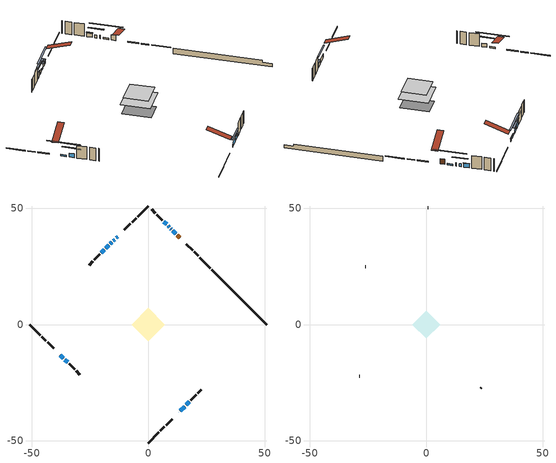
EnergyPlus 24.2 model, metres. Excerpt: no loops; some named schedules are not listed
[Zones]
conditioned space
 floor adiabatic (AdiabaticFloorConstruction): -7.09,0 0,7.09 7.09,0 0,-7.09 z3.23
 floor foundation (Slab1 construction): -5.89,1.21 -1.21,5.89 5.89,-1.21 1.21,-5.89 z-1.22
 wall outside (RimJoist1 construction): 0,-50.9 4.55,-46.34 / -50.9,0 -46.34,-4.55 / 0,50.9 -4.55,46.34 / 26.67,24.22 22.12,28.77 z0.79:1.09
 wall outside (RimJoist2 construction): 5.21,-45.69 6.98,-43.92 / -45.69,-5.21 -43.92,-6.98 / -5.21,45.69 -6.98,43.92 / 21.46,29.43 19.7,31.2 z0.79:1.09
 wall outside (RimJoist3 construction): 7.63,-43.26 10.28,-40.61 / -43.26,-7.63 -40.61,-10.28 / -7.63,43.26 -10.28,40.61 / 19.04,31.86 16.39,34.51 z0.79:1.09
 wall outside (AdiabaticWallConstruction 1): 13.55,37.35 12.5,38.4 z0.79:2.82
 wall outside (AdiabaticWallConstruction): 13.12,-37.77 13.18,-37.72 / 9.9,41 9.71,41.18 z0.79:2.01; -13.12,37.77 -13.74,37.16 / -14.39,36.5 -15,35.89 / 9.06,41.84 8.55,42.34 / -16.96,33.93 -18.19,32.71 z0.79:1.91; 11.85,39.05 10.55,40.35 / -15.66,35.24 -16.31,34.59 / -37.77,-13.12 -36.48,-14.42 z0.79:1.35; -18.84,32.05 -20.17,30.72 z0.79:2.82; 13.84,-37.06 15.67,-35.23 / 16.32,-34.57 17.66,-33.24 / -35.82,-15.08 -34.6,-16.3 / 7.9,43 6.68,44.22 z0.79:2.26
 wall outside (Wall1 construction): 18.31,-32.58 20.66,-30.24 / -33.94,-16.95 -31.59,-19.3 / -20.83,30.07 -23.18,27.72 / 6.02,44.88 3.67,47.22 z0.79:5.67
 wall outside (Wall2 construction): 21.32,-29.58 22.85,-28.05 / -30.94,-19.96 -29.4,-21.49 / -23.83,27.06 -25.37,25.53 / 3.02,47.88 1.48,49.41 z0.79:5.67
 wall foundation (FoundationWall1 construction): 27.33,23.57,-1.22 27.33,23.57,0.79 48.54,2.36,0.79 48.54,2.36,0.02 50.9,0,0.02 50.9,0,-1.22
 window (WindowConstruction 9): 13.13,-37.77 13.18,-37.72 z0.79:2.01
 window (WindowConstruction 7): -13.13,37.77 -13.74,37.16 z0.79:1.91
 window (WindowConstruction 8): -14.39,36.5 -15,35.89 z0.79:1.91
 window (WindowConstruction 11): 11.84,39.05 10.55,40.34 z0.79:1.35
 window (WindowConstruction 12): -15.66,35.24 -16.31,34.59 z0.79:1.35
 window (WindowConstruction 13): -37.77,-13.13 -36.48,-14.42 z0.79:1.35
 window (WindowConstruction 10): 9.89,41 9.71,41.18 z0.79:2.01
 window (WindowConstruction): 9.06,41.84 8.55,42.34 z0.79:1.91
 window (WindowConstruction 1): -16.96,33.93 -18.19,32.71 z0.79:1.91
 window (WindowConstruction 2): -18.84,32.05 -20.17,30.72 z0.79:2.82
 window (WindowConstruction 3): 13.84,-37.06 15.67,-35.23 z0.79:2.26
 window (WindowConstruction 4): 16.32,-34.57 17.65,-33.24 z0.79:2.26
 window (WindowConstruction 5): -35.82,-15.08 -34.6,-16.3 z0.79:2.26
 window (WindowConstruction 6): 7.9,43 6.68,44.22 z0.79:2.26
 door (Door): 13.55,37.35 12.5,38.39 z0.79:2.82
 ceiling adiabatic (AdiabaticFloorConstruction): 0,-7.09 7.09,0 0,7.09 -7.09,0 z3.23
attic - vented
 floor to conditioned space (Floor1 construction Reversed): -5.95,0 0,5.95 5.95,0 0,-5.95 z5.67
 wall outside (Wall3 construction): 23.51,-27.39 23.67,-27.22 / -28.75,-22.15 -28.58,-22.32 / -26.02,24.87 -26.19,24.71 / 0.83,50.07 0.66,50.24 z0.79:5.67
 roof outside (Roof1 construction): 12.47,-38.43,5.67 6.67,-32.63,8.4 5.15,-34.16,8.4 10.94,-39.95,5.67; -38.43,-12.47,5.67 -32.63,-6.67,8.4 -34.16,-5.15,8.4 -39.95,-10.94,5.67; -12.47,38.43,5.67 -6.67,32.63,8.4 -5.15,34.16,8.4 -10.94,39.95,5.67; 14.21,36.69,5.67 8.41,30.9,8.4 9.94,29.37,8.4 15.73,35.16,5.67
shading: -13.88,37.02 -12.98,37.91 -13.27,38.2 -14.17,37.31 z2.11; -15.14,35.75 -14.25,36.65 -14.54,36.94 -15.44,36.04 z2.11; 7.18,43.72 15.22,35.68 15.51,35.97 7.47,44.01 z6.12; -19.68,31.22 -12.29,38.61 -12.58,38.9 -19.97,31.51 z6.12; -33.1,-17.79 -41.14,-9.75 -41.43,-10.04 -33.4,-18.08 z6.12; 6.91,43.99 10.7,40.19 10.99,40.48 7.2,44.28 z4.24; -19.83,31.06 -15.32,35.58 -15.61,35.87 -20.12,31.36 z4.24; -21.82,29.08 -17.2,33.7 -17.49,33.99 -22.11,29.37 z5.15; 17.31,-33.58 12.19,-38.71 12.48,-39 17.61,-33.87 z4.59; 17.8,-33.1 16.18,-34.71 16.47,-35 18.09,-33.39 z2.46; -32.95,-17.94 -37.47,-13.43 -37.76,-13.72 -33.24,-18.24 z4.59; 6.53,44.36 8.04,42.86 8.33,43.15 6.82,44.65 z2.46
[Building]
Building 1: Terrain=Suburbs
[Site:Location]
Toronto City Centre_ON: Latitude {deg}=43.63; Longitude {deg}=-79.39; Time Zone {hr}=-5; Elevation {m}=77; Keep Site Location Information=Yes
[Site:GroundTemperature:Shallow]
5.01852, 3.26908, 3.12898, 3.95918, 7.29196, 10.6092, 13.4851, 15.3069, 15.4617, 13.9799, 11.1774, 7.9619
[Site:WaterMainsTemperature]
Calculation Method=Schedule; Temperature Schedule=mains temperature schedule
[Material] Roughness=Rough; Thermal Absorptance=0.9
Name | Thickness {m} | Conductivity {W/m-K} | Density {kg/m3} | Specific Heat {J/kg-K} | Solar Absorptance | Visible Absorptance
asphalt or fiberglass shingles | 0.00635 | 0.162714 | 1121.4 | 1465.45 | 0.4 | 0.4
ceiling stud and cavity | 0.1397 | 0.0764328 | 65.682 | 1177.47 | 0.7 | 0.7
concrete 4.0 in. | 0.1016 | 1.803125 | 2242.8 | 837.4 | 0.7 | 0.7
concrete 8.0 in. | 0.2032 | 1.803125 | 2242.8 | 837.4 | 0.7 | 0.7
door material | 0.04445 | 0.188738 | 512.64 | 1214.23 | 0.7 | 0.7
exterior vertical ins | 0.00885424 | 0.029427 | 32.04 | 1214.23 | 0.7 | 0.7
floor covering | 0.0127 | 0.0433444 | 54.468 | 1339.84 | 0.6 | 0.6
floor rigid ins; wall rigid ins | 0.512978 | 0.029427 | 32.04 | 1214.23 | 0.7 | 0.7
floor stud and cavity | 0.1397 | 1.75129 | 37.0049 | 1207.88 | 0.7 | 0.7
furniture material conditioned space 1 | 0.1524 | 0.115458 | 640.8 | 1214.23 | 0.6 | 0.6
gypsum board | 0.0127 | 0.160291 | 801 | 837.4 | 0.6 | 0.6
gypsum board 1 | 0.0127 | 0.160291 | 801 | 837.4 | 0.7 | 0.7
osb sheathing 0.5 in. | 0.0127 | 0.115458 | 512.64 | 1214.23 | 0.7 | 0.7
osb sheathing 0.75 in. | 0.01905 | 0.115458 | 512.64 | 1214.23 | 0.7 | 0.7
osb sheathing 2.0 in. | 0.0508 | 0.115458 | 512.64 | 1214.23 | 0.7 | 0.7
rim joist stud and cavity | 0.0508 | 0.0461911 | 125.044 | 1163.47 | 0.6 | 0.6
rim joist stud and cavity 1 | 0.0508 | 0.14913 | 50.32683 | 1063.81 | 0.6 | 0.6
rim joist stud and cavity 2 | 0.0508 | 0.0297245 | 125.044 | 1163.47 | 0.6 | 0.6
wall stud and cavity | 0.1397 | 0.103037 | 139.0536 | 1170.24 | 0.7 | 0.7
wall stud and cavity 1 | 0.1397 | 0.110963 | 139.0536 | 1170.24 | 0.7 | 0.7
wall stud and cavity 2 | 0.0889 | 6.9971 | 50.32683 | 1063.81 | 0.6 | 0.6
wall stud and cavity 3 | 0.0889 | 0.380278 | 52.3479 | 1209.89 | 0.7 | 0.7
wall stud and cavity 4 | 0.0889 | 0.391764 | 83.0341 | 1211.67 | 0.7 | 0.7
wood siding | 0.0254 | 0.102417 | 544.68 | 1172.36 | 0.4 | 0.4
wood siding 1 | 0.00254 | 0.102417 | 544.68 | 1172.36 | 0.4 | 0.4
wood siding 2; wood siding 3; wood siding 4 | 0.0254 | 0.102417 | 544.68 | 1172.36 | 0.7 | 0.7
[WindowMaterial:SimpleGlazingSystem]
Name | U-Factor {W/m2-K} | Solar Heat Gain Coefficient
WindowMaterial | 4.90409 | 0.57
WindowMaterial 1 | 5.37309 | 0.67
WindowMaterial 10 | 4.8615 | 0.56
WindowMaterial 2 | 4.20286 | 0.68
WindowMaterial 3 | 3.28813 | 0.64
WindowMaterial 4 | 3.28927 | 0.62
WindowMaterial 5 | 5.47927 | 0.69
WindowMaterial 6 | 5.60191 | 0.73
WindowMaterial 7 | 5.0097 | 0.59
WindowMaterial 8 | 4.34026 | 0.48
WindowMaterial 9 | 5.1119 | 0.64
[Construction]
AdiabaticFloorConstruction: floor stud and cavity, floor rigid ins, osb sheathing 0.75 in., floor covering
AdiabaticWallConstruction: wood siding 3, wall rigid ins, wall stud and cavity 3, gypsum board
AdiabaticWallConstruction 1: wood siding 4, wall rigid ins, wall stud and cavity 3, gypsum board
Door: door material
Floor1 construction Reversed: gypsum board, ceiling stud and cavity
FoundationWall1 construction: concrete 8.0 in., gypsum board 1
furniture construction conditioned space 1: furniture material conditioned space 1
PartitionWallConstruction: gypsum board, wall stud and cavity 4, gypsum board
RimJoist1 construction: wood siding 2, osb sheathing 2.0 in., rim joist stud and cavity
RimJoist2 construction: wood siding 2, rim joist stud and cavity 1
RimJoist3 construction: wood siding 2, osb sheathing 2.0 in., rim joist stud and cavity 2
Roof1 construction: asphalt or fiberglass shingles
Slab1 construction: concrete 4.0 in.
Wall1 construction: wood siding, osb sheathing 0.5 in., wall stud and cavity, gypsum board
Wall2 construction: wood siding, osb sheathing 0.5 in., wall stud and cavity 1, gypsum board
Wall3 construction: wood siding 1, wall stud and cavity 2
WindowConstruction: WindowMaterial
WindowConstruction 1: WindowMaterial 1
WindowConstruction 10: WindowMaterial 9
WindowConstruction 11; WindowConstruction 12; WindowConstruction 13: WindowMaterial 10
WindowConstruction 2: WindowMaterial 2
WindowConstruction 3: WindowMaterial 3
WindowConstruction 4: WindowMaterial 4
WindowConstruction 5; WindowConstruction 6: WindowMaterial 5
WindowConstruction 7: WindowMaterial 6
WindowConstruction 8: WindowMaterial 7
WindowConstruction 9: WindowMaterial 8
[Zone] Multiplier=1; Part of Total Floor Area=Yes
Name | Volume {m3}
attic - vented | 31.3911
conditioned space | 401.4
[Space]
Name | Zone | Volume {m3}
attic - vented 1 | attic - vented | 31.3911
conditioned space 1 | conditioned space | 401.4
[ZoneInfiltration:EffectiveLeakageArea]
infil attic - vented 1: Zone or Space=attic - vented 1; Schedule=Always On Discrete; Effective Air Leakage Area {cm2}=2980.63; Stack Coefficient=0.000529078; Wind Coefficient=1.5541e-05
[ZoneMixing]
whole house fan mix: Zone or Space=attic - vented; Schedule=Always On Continuous; Design Flow Rate Calculation Method=Flow/Zone; Design Flow Rate {m3/s}=0; Source Zone or Space=conditioned space
[SurfaceProperty:ExposedFoundationPerimeter]
Slab1: Exposed Perimeter Calculation Method=TotalExposedPerimeter; Total Exposed Perimeter {m}=33.326
[InternalMass] Zone or ZoneList=conditioned space; Space or SpaceList=conditioned space 1
Name | Construction | Surface Area {m2}
furniture mass conditioned space 1 | furniture construction conditioned space 1 | 66.7999
partition wall mass | PartitionWallConstruction | 167
[Lights]
interior lighting: Zone or ZoneList or Space or SpaceList=conditioned space 1; Schedule=interior lighting schedule; Design Level Calculation Method=LightingLevel; Lighting Level {W}=343.2; Return Air Fraction=0; Fraction Radiant=0.6; Fraction Visible=0.2; Fraction Replaceable=1
[People]
occupants: Zone or ZoneList or Space or SpaceList=conditioned space 1; Number of People Schedule=occupants schedule; Number of People Calculation Method=People; Number of People=3; Fraction Radiant=0.314171; Sensible Heat Fraction=0.56303; Activity Level Schedule=occupants activity schedule; Carbon Dioxide Generation Rate {m3/s-W}=0; Enable ASHRAE 55 Comfort Warnings=No; Mean Radiant Temperature Calculation Type=EnclosureAveraged
[ElectricEquipment] Zone or ZoneList or Space or SpaceList=conditioned space 1; Design Level Calculation Method=EquipmentLevel
Name | Schedule | Design Level {W} | Fraction Latent | Fraction Radiant | Fraction Lost
clothes dryer | clothes dryer schedule | 140.772 | 0.015 | 0.081 | 0.85
clothes washer | clothes washer schedule | 32.1985 | 0.03 | 0.162 | 0.7
cooking range | cooking range schedule | 215.147 | 0.08 | 0.432 | 0.2
dishwasher | dishwasher schedule | 66.8632 | 0.3 | 0.18 | 0.4
fridge | fridge schedule | 72.9452 | 0 | 0.6 | 0
mech vent house fan | mech vent house fan schedule | 0 | 0 | 0 | 1
mech vent house fan cfis | mech vent house fan cfis schedule | 0 | 0 | 0 | 0
misc plug loads | misc plug loads schedule | 494.7 | 0.045 | 0.513 | 0.1
whole house fan | Always On Discrete | 0 | 0 | 0 | 1
[OtherEquipment] Zone or ZoneList or Space or SpaceList=conditioned space 1; Design Level Calculation Method=EquipmentLevel
Name | Fuel Type | Schedule | Design Level {W} | Fraction Latent | Fraction Radiant | Fraction Lost
clothes dryer 1 | Electricity | clothes dryer schedule | 0 | 0.015 | 0.081 | 0.85
cooking range 1 | Electricity | cooking range schedule | 0 | 0.08 | 0.432 | 0.2
general water use latent | None | general water use schedule | 62.594 | 1 | 0 | 0
general water use sensible | None | general water use schedule | -61.6891 | 0 | 0.6 | 0
mech vent house fan latent load | None | Always On Discrete | 0 | 1 | 0 | 0
mech vent house fan sensible load | None | Always On Discrete | 0 | 0 | 0 | 0
water heater energy adjustment1 | NaturalGas | Always On Discrete | 0.01 | 0 | 0 | 1
[ZoneInfiltration:DesignFlowRate] Zone or ZoneList or Space or SpaceList=conditioned space 1; Schedule=Always On Discrete; Design Flow Rate Calculation Method=Flow/Zone; Design Flow Rate {m3/s}=0
infil flow; natural vent flow; whole house fan flow
[Foundation:Kiva]
Foundation Kiva 1: Initial Indoor Air Temperature {C}=18; Wall Height Above Grade {m}=0.790011; Wall Depth Below Slab {m}=0.2032; Custom Block Material Name 1=exterior vertical ins; Custom Block Depth 1 {m}=2.01; Custom Block X Position 1 {m}=0.2159; Custom Block Z Position 1 {m}=0
[Foundation:Kiva:Settings]
Soil Conductivity {W/m-K}=0.849921; Soil Density {kg/m3}=1842.3; Soil Specific Heat {J/kg-K}=418.7; Ground Solar Absorptivity=0.9; Ground Thermal Absorptivity=0.9; Ground Surface Roughness {m}=0.03; Far-Field Width {m}=40; Deep-Ground Boundary Condition=ZeroFlux; Deep-Ground Depth {m}=40; Minimum Cell Dimension {m}=0.2; Maximum Cell Growth Coefficient=3; Simulation Timestep=Timestep
[Exterior:Lights]
exterior lighting: Schedule=exterior lighting schedule; Design Level {W}=75.6
[Schedule:Constant]
Name | Hourly Value
Always On Continuous; mech vent house fan schedule; mech vent house fan cfis schedule; Always On Discrete | 1
occupants activity schedule | 117.228
fridge schedule | 0
[Schedule:Week:Daily]
interior lighting schedule Week Rule - Jan1-Jan27: interior lighting schedule day, interior lighting schedule day, interior lighting schedule day, interior lighting schedule day, interior lighting schedule day, interior lighting schedule day, interior lighting schedule day, interior lighting schedule default day, interior lighting schedule default day, interior lighting schedule default day, interior lighting schedule default day, interior lighting schedule default day
interior lighting schedule Week Rule - Jan28-Feb3: interior lighting schedule day, interior lighting schedule day, interior lighting schedule day, interior lighting schedule day, interior lighting schedule day 1, interior lighting schedule day 1, interior lighting schedule day 1, interior lighting schedule default day, interior lighting schedule default day, interior lighting schedule default day, interior lighting schedule default day, interior lighting schedule default day
interior lighting schedule Week Rule - Feb4-Feb24: interior lighting schedule day 1, interior lighting schedule day 1, interior lighting schedule day 1, interior lighting schedule day 1, interior lighting schedule day 1, interior lighting schedule day 1, interior lighting schedule day 1, interior lighting schedule default day, interior lighting schedule default day, interior lighting schedule default day, interior lighting schedule default day, interior lighting schedule default day
interior lighting schedule Week Rule - Feb25-Mar3: interior lighting schedule day 1, interior lighting schedule day 1, interior lighting schedule day 1, interior lighting schedule day 1, interior lighting schedule day 2, interior lighting schedule day 2, interior lighting schedule day 2, interior lighting schedule default day, interior lighting schedule default day, interior lighting schedule default day, interior lighting schedule default day, interior lighting schedule default day
interior lighting schedule Week Rule - Mar4-Mar31: interior lighting schedule day 2, interior lighting schedule day 2, interior lighting schedule day 2, interior lighting schedule day 2, interior lighting schedule day 2, interior lighting schedule day 2, interior lighting schedule day 2, interior lighting schedule default day, interior lighting schedule default day, interior lighting schedule default day, interior lighting schedule default day, interior lighting schedule default day
interior lighting schedule Week Rule - Apr1-Apr28: interior lighting schedule day 3, interior lighting schedule day 3, interior lighting schedule day 3, interior lighting schedule day 3, interior lighting schedule day 3, interior lighting schedule day 3, interior lighting schedule day 3, interior lighting schedule default day, interior lighting schedule default day, interior lighting schedule default day, interior lighting schedule default day, interior lighting schedule default day
interior lighting schedule Week Rule - Apr29-May5: interior lighting schedule day 3, interior lighting schedule day 3, interior lighting schedule day 4, interior lighting schedule day 4, interior lighting schedule day 4, interior lighting schedule day 4, interior lighting schedule day 4, interior lighting schedule default day, interior lighting schedule default day, interior lighting schedule default day, interior lighting schedule default day, interior lighting schedule default day
interior lighting schedule Week Rule - May6-May26: interior lighting schedule day 4, interior lighting schedule day 4, interior lighting schedule day 4, interior lighting schedule day 4, interior lighting schedule day 4, interior lighting schedule day 4, interior lighting schedule day 4, interior lighting schedule default day, interior lighting schedule default day, interior lighting schedule default day, interior lighting schedule default day, interior lighting schedule default day
interior lighting schedule Week Rule - May27-Jun2: interior lighting schedule day 4, interior lighting schedule day 4, interior lighting schedule day 4, interior lighting schedule day 4, interior lighting schedule day 4, interior lighting schedule day 5, interior lighting schedule day 5, interior lighting schedule default day, interior lighting schedule default day, interior lighting schedule default day, interior lighting schedule default day, interior lighting schedule default day
interior lighting schedule Week Rule - Jun3-Jun30: interior lighting schedule day 5, interior lighting schedule day 5, interior lighting schedule day 5, interior lighting schedule day 5, interior lighting schedule day 5, interior lighting schedule day 5, interior lighting schedule day 5, interior lighting schedule default day, interior lighting schedule default day, interior lighting schedule default day, interior lighting schedule default day, interior lighting schedule default day
interior lighting schedule Week Rule - Jul1-Jul28: interior lighting schedule day 6, interior lighting schedule day 6, interior lighting schedule day 6, interior lighting schedule day 6, interior lighting schedule day 6, interior lighting schedule day 6, interior lighting schedule day 6, interior lighting schedule default day, interior lighting schedule default day, interior lighting schedule default day, interior lighting schedule default day, interior lighting schedule default day
interior lighting schedule Week Rule - Jul29-Aug4: interior lighting schedule day 6, interior lighting schedule day 6, interior lighting schedule day 6, interior lighting schedule day 7, interior lighting schedule day 7, interior lighting schedule day 7, interior lighting schedule day 7, interior lighting schedule default day, interior lighting schedule default day, interior lighting schedule default day, interior lighting schedule default day, interior lighting schedule default day
interior lighting schedule Week Rule - Aug5-Aug25: interior lighting schedule day 7, interior lighting schedule day 7, interior lighting schedule day 7, interior lighting schedule day 7, interior lighting schedule day 7, interior lighting schedule day 7, interior lighting schedule day 7, interior lighting schedule default day, interior lighting schedule default day, interior lighting schedule default day, interior lighting schedule default day, interior lighting schedule default day
interior lighting schedule Week Rule - Aug26-Sep1: interior lighting schedule day 7, interior lighting schedule day 7, interior lighting schedule day 7, interior lighting schedule day 7, interior lighting schedule day 7, interior lighting schedule day 7, interior lighting schedule day 8, interior lighting schedule default day, interior lighting schedule default day, interior lighting schedule default day, interior lighting schedule default day, interior lighting schedule default day
interior lighting schedule Week Rule - Sep2-Sep29: interior lighting schedule day 8, interior lighting schedule day 8, interior lighting schedule day 8, interior lighting schedule day 8, interior lighting schedule day 8, interior lighting schedule day 8, interior lighting schedule day 8, interior lighting schedule default day, interior lighting schedule default day, interior lighting schedule default day, interior lighting schedule default day, interior lighting schedule default day
interior lighting schedule Week Rule - Sep30-Oct6: interior lighting schedule day 8, interior lighting schedule day 9, interior lighting schedule day 9, interior lighting schedule day 9, interior lighting schedule day 9, interior lighting schedule day 9, interior lighting schedule day 9, interior lighting schedule default day, interior lighting schedule default day, interior lighting schedule default day, interior lighting schedule default day, interior lighting schedule default day
interior lighting schedule Week Rule - Oct7-Oct27: interior lighting schedule day 9, interior lighting schedule day 9, interior lighting schedule day 9, interior lighting schedule day 9, interior lighting schedule day 9, interior lighting schedule day 9, interior lighting schedule day 9, interior lighting schedule default day, interior lighting schedule default day, interior lighting schedule default day, interior lighting schedule default day, interior lighting schedule default day
interior lighting schedule Week Rule - Oct28-Nov3: interior lighting schedule day 9, interior lighting schedule day 9, interior lighting schedule day 9, interior lighting schedule day 9, interior lighting schedule day 10, interior lighting schedule day 10, interior lighting schedule day 10, interior lighting schedule default day, interior lighting schedule default day, interior lighting schedule default day, interior lighting schedule default day, interior lighting schedule default day
interior lighting schedule Week Rule - Nov4-Nov24: interior lighting schedule day 10, interior lighting schedule day 10, interior lighting schedule day 10, interior lighting schedule day 10, interior lighting schedule day 10, interior lighting schedule day 10, interior lighting schedule day 10, interior lighting schedule default day, interior lighting schedule default day, interior lighting schedule default day, interior lighting schedule default day, interior lighting schedule default day
interior lighting schedule Week Rule - Nov25-Dec1: interior lighting schedule day 10, interior lighting schedule day 10, interior lighting schedule day 10, interior lighting schedule day 10, interior lighting schedule day 10, interior lighting schedule day 10, interior lighting schedule day 11, interior lighting schedule default day, interior lighting schedule default day, interior lighting schedule default day, interior lighting schedule default day, interior lighting schedule default day
interior lighting schedule Week Rule - Dec2-Dec31: interior lighting schedule day 11, interior lighting schedule day 11, interior lighting schedule day 11, interior lighting schedule day 11, interior lighting schedule day 11, interior lighting schedule day 11, interior lighting schedule day 11, interior lighting schedule default day, interior lighting schedule default day, interior lighting schedule default day, interior lighting schedule default day, interior lighting schedule default day
occupants schedule Week Rule - Jan1-Dec31: occupants schedule day, occupants schedule day, occupants schedule day, occupants schedule day, occupants schedule day, occupants schedule day, occupants schedule day, occupants schedule default day, occupants schedule default day, occupants schedule default day, occupants schedule default day, occupants schedule default day
clothes dryer schedule Week Rule - Jan1-Dec31: clothes dryer schedule day, clothes dryer schedule day, clothes dryer schedule day, clothes dryer schedule day, clothes dryer schedule day, clothes dryer schedule day, clothes dryer schedule day, clothes dryer schedule default day, clothes dryer schedule default day, clothes dryer schedule default day, clothes dryer schedule default day, clothes dryer schedule default day
clothes washer schedule Week Rule - Jan1-Dec31: clothes washer schedule day, clothes washer schedule day, clothes washer schedule day, clothes washer schedule day, clothes washer schedule day, clothes washer schedule day, clothes washer schedule day, clothes washer schedule default day, clothes washer schedule default day, clothes washer schedule default day, clothes washer schedule default day, clothes washer schedule default day
cooking range schedule Week Rule - Jan1-Dec31: cooking range schedule day, cooking range schedule day, cooking range schedule day, cooking range schedule day, cooking range schedule day, cooking range schedule day, cooking range schedule day, cooking range schedule default day, cooking range schedule default day, cooking range schedule default day, cooking range schedule default day, cooking range schedule default day
dishwasher schedule Week Rule - Jan1-Dec31: dishwasher schedule day, dishwasher schedule day, dishwasher schedule day, dishwasher schedule day, dishwasher schedule day, dishwasher schedule day, dishwasher schedule day, dishwasher schedule default day, dishwasher schedule default day, dishwasher schedule default day, dishwasher schedule default day, dishwasher schedule default day
misc plug loads schedule Week Rule - Jan1-Dec31: misc plug loads schedule day, misc plug loads schedule day, misc plug loads schedule day, misc plug loads schedule day, misc plug loads schedule day, misc plug loads schedule day, misc plug loads schedule day, misc plug loads schedule default day, misc plug loads schedule default day, misc plug loads schedule default day, misc plug loads schedule default day, misc plug loads schedule default day
general water use schedule Week Rule - Jan1-Dec31: general water use schedule day, general water use schedule day, general water use schedule day, general water use schedule day, general water use schedule day, general water use schedule day, general water use schedule day, general water use schedule default day, general water use schedule default day, general water use schedule default day, general water use schedule default day, general water use schedule default day
exterior lighting schedule Week Rule - Jan1-Jan27: exterior lighting schedule day, exterior lighting schedule day, exterior lighting schedule day, exterior lighting schedule day, exterior lighting schedule day, exterior lighting schedule day, exterior lighting schedule day, exterior lighting schedule default day, exterior lighting schedule default day, exterior lighting schedule default day, exterior lighting schedule default day, exterior lighting schedule default day
exterior lighting schedule Week Rule - Jan28-Feb3: exterior lighting schedule day, exterior lighting schedule day, exterior lighting schedule day, exterior lighting schedule day, exterior lighting schedule day 1, exterior lighting schedule day 1, exterior lighting schedule day 1, exterior lighting schedule default day, exterior lighting schedule default day, exterior lighting schedule default day, exterior lighting schedule default day, exterior lighting schedule default day
exterior lighting schedule Week Rule - Feb4-Feb24: exterior lighting schedule day 1, exterior lighting schedule day 1, exterior lighting schedule day 1, exterior lighting schedule day 1, exterior lighting schedule day 1, exterior lighting schedule day 1, exterior lighting schedule day 1, exterior lighting schedule default day, exterior lighting schedule default day, exterior lighting schedule default day, exterior lighting schedule default day, exterior lighting schedule default day
exterior lighting schedule Week Rule - Feb25-Mar3: exterior lighting schedule day 1, exterior lighting schedule day 1, exterior lighting schedule day 1, exterior lighting schedule day 1, exterior lighting schedule day 2, exterior lighting schedule day 2, exterior lighting schedule day 2, exterior lighting schedule default day, exterior lighting schedule default day, exterior lighting schedule default day, exterior lighting schedule default day, exterior lighting schedule default day
exterior lighting schedule Week Rule - Mar4-Mar31: exterior lighting schedule day 2, exterior lighting schedule day 2, exterior lighting schedule day 2, exterior lighting schedule day 2, exterior lighting schedule day 2, exterior lighting schedule day 2, exterior lighting schedule day 2, exterior lighting schedule default day, exterior lighting schedule default day, exterior lighting schedule default day, exterior lighting schedule default day, exterior lighting schedule default day
exterior lighting schedule Week Rule - Apr1-Apr28: exterior lighting schedule day 3, exterior lighting schedule day 3, exterior lighting schedule day 3, exterior lighting schedule day 3, exterior lighting schedule day 3, exterior lighting schedule day 3, exterior lighting schedule day 3, exterior lighting schedule default day, exterior lighting schedule default day, exterior lighting schedule default day, exterior lighting schedule default day, exterior lighting schedule default day
exterior lighting schedule Week Rule - Apr29-May5: exterior lighting schedule day 3, exterior lighting schedule day 3, exterior lighting schedule day 4, exterior lighting schedule day 4, exterior lighting schedule day 4, exterior lighting schedule day 4, exterior lighting schedule day 4, exterior lighting schedule default day, exterior lighting schedule default day, exterior lighting schedule default day, exterior lighting schedule default day, exterior lighting schedule default day
exterior lighting schedule Week Rule - May6-May26: exterior lighting schedule day 4, exterior lighting schedule day 4, exterior lighting schedule day 4, exterior lighting schedule day 4, exterior lighting schedule day 4, exterior lighting schedule day 4, exterior lighting schedule day 4, exterior lighting schedule default day, exterior lighting schedule default day, exterior lighting schedule default day, exterior lighting schedule default day, exterior lighting schedule default day
exterior lighting schedule Week Rule - May27-Jun2: exterior lighting schedule day 4, exterior lighting schedule day 4, exterior lighting schedule day 4, exterior lighting schedule day 4, exterior lighting schedule day 4, exterior lighting schedule day 5, exterior lighting schedule day 5, exterior lighting schedule default day, exterior lighting schedule default day, exterior lighting schedule default day, exterior lighting schedule default day, exterior lighting schedule default day
exterior lighting schedule Week Rule - Jun3-Jun30: exterior lighting schedule day 5, exterior lighting schedule day 5, exterior lighting schedule day 5, exterior lighting schedule day 5, exterior lighting schedule day 5, exterior lighting schedule day 5, exterior lighting schedule day 5, exterior lighting schedule default day, exterior lighting schedule default day, exterior lighting schedule default day, exterior lighting schedule default day, exterior lighting schedule default day
exterior lighting schedule Week Rule - Jul1-Jul28: exterior lighting schedule day 6, exterior lighting schedule day 6, exterior lighting schedule day 6, exterior lighting schedule day 6, exterior lighting schedule day 6, exterior lighting schedule day 6, exterior lighting schedule day 6, exterior lighting schedule default day, exterior lighting schedule default day, exterior lighting schedule default day, exterior lighting schedule default day, exterior lighting schedule default day
exterior lighting schedule Week Rule - Jul29-Aug4: exterior lighting schedule day 6, exterior lighting schedule day 6, exterior lighting schedule day 6, exterior lighting schedule day 7, exterior lighting schedule day 7, exterior lighting schedule day 7, exterior lighting schedule day 7, exterior lighting schedule default day, exterior lighting schedule default day, exterior lighting schedule default day, exterior lighting schedule default day, exterior lighting schedule default day
exterior lighting schedule Week Rule - Aug5-Aug25: exterior lighting schedule day 7, exterior lighting schedule day 7, exterior lighting schedule day 7, exterior lighting schedule day 7, exterior lighting schedule day 7, exterior lighting schedule day 7, exterior lighting schedule day 7, exterior lighting schedule default day, exterior lighting schedule default day, exterior lighting schedule default day, exterior lighting schedule default day, exterior lighting schedule default day
exterior lighting schedule Week Rule - Aug26-Sep1: exterior lighting schedule day 7, exterior lighting schedule day 7, exterior lighting schedule day 7, exterior lighting schedule day 7, exterior lighting schedule day 7, exterior lighting schedule day 7, exterior lighting schedule day 8, exterior lighting schedule default day, exterior lighting schedule default day, exterior lighting schedule default day, exterior lighting schedule default day, exterior lighting schedule default day
exterior lighting schedule Week Rule - Sep2-Sep29: exterior lighting schedule day 8, exterior lighting schedule day 8, exterior lighting schedule day 8, exterior lighting schedule day 8, exterior lighting schedule day 8, exterior lighting schedule day 8, exterior lighting schedule day 8, exterior lighting schedule default day, exterior lighting schedule default day, exterior lighting schedule default day, exterior lighting schedule default day, exterior lighting schedule default day
exterior lighting schedule Week Rule - Sep30-Oct6: exterior lighting schedule day 8, exterior lighting schedule day 9, exterior lighting schedule day 9, exterior lighting schedule day 9, exterior lighting schedule day 9, exterior lighting schedule day 9, exterior lighting schedule day 9, exterior lighting schedule default day, exterior lighting schedule default day, exterior lighting schedule default day, exterior lighting schedule default day, exterior lighting schedule default day
exterior lighting schedule Week Rule - Oct7-Oct27: exterior lighting schedule day 9, exterior lighting schedule day 9, exterior lighting schedule day 9, exterior lighting schedule day 9, exterior lighting schedule day 9, exterior lighting schedule day 9, exterior lighting schedule day 9, exterior lighting schedule default day, exterior lighting schedule default day, exterior lighting schedule default day, exterior lighting schedule default day, exterior lighting schedule default day
exterior lighting schedule Week Rule - Oct28-Nov3: exterior lighting schedule day 9, exterior lighting schedule day 9, exterior lighting schedule day 9, exterior lighting schedule day 9, exterior lighting schedule day 10, exterior lighting schedule day 10, exterior lighting schedule day 10, exterior lighting schedule default day, exterior lighting schedule default day, exterior lighting schedule default day, exterior lighting schedule default day, exterior lighting schedule default day
exterior lighting schedule Week Rule - Nov4-Nov24: exterior lighting schedule day 10, exterior lighting schedule day 10, exterior lighting schedule day 10, exterior lighting schedule day 10, exterior lighting schedule day 10, exterior lighting schedule day 10, exterior lighting schedule day 10, exterior lighting schedule default day, exterior lighting schedule default day, exterior lighting schedule default day, exterior lighting schedule default day, exterior lighting schedule default day
exterior lighting schedule Week Rule - Nov25-Dec1: exterior lighting schedule day 10, exterior lighting schedule day 10, exterior lighting schedule day 10, exterior lighting schedule day 10, exterior lighting schedule day 10, exterior lighting schedule day 10, exterior lighting schedule day 11, exterior lighting schedule default day, exterior lighting schedule default day, exterior lighting schedule default day, exterior lighting schedule default day, exterior lighting schedule default day
exterior lighting schedule Week Rule - Dec2-Dec31: exterior lighting schedule day 11, exterior lighting schedule day 11, exterior lighting schedule day 11, exterior lighting schedule day 11, exterior lighting schedule day 11, exterior lighting schedule day 11, exterior lighting schedule day 11, exterior lighting schedule default day, exterior lighting schedule default day, exterior lighting schedule default day, exterior lighting schedule default day, exterior lighting schedule default day
[Schedule:Year]
interior lighting schedule: interior lighting schedule Week Rule - Jan1-Jan27, 1, 1, 1, 27, interior lighting schedule Week Rule - Jan28-Feb3, 1, 28, 2, 3, interior lighting schedule Week Rule - Feb4-Feb24, 2, 4, 2, 24, interior lighting schedule Week Rule - Feb25-Mar3, 2, 25, 3, 3, interior lighting schedule Week Rule - Mar4-Mar31, 3, 4, 3, 31, interior lighting schedule Week Rule - Apr1-Apr28, 4, 1, 4, 28, interior lighting schedule Week Rule - Apr29-May5, 4, 29, 5, 5, interior lighting schedule Week Rule - May6-May26, 5, 6, 5, 26, interior lighting schedule Week Rule - May27-Jun2, 5, 27, 6, 2, interior lighting schedule Week Rule - Jun3-Jun30, 6, 3, 6, 30, interior lighting schedule Week Rule - Jul1-Jul28, 7, 1, 7, 28, interior lighting schedule Week Rule - Jul29-Aug4, 7, 29, 8, 4, interior lighting schedule Week Rule - Aug5-Aug25, 8, 5, 8, 25, interior lighting schedule Week Rule - Aug26-Sep1, 8, 26, 9, 1, interior lighting schedule Week Rule - Sep2-Sep29, 9, 2, 9, 29, interior lighting schedule Week Rule - Sep30-Oct6, 9, 30, 10, 6, interior lighting schedule Week Rule - Oct7-Oct27, 10, 7, 10, 27, interior lighting schedule Week Rule - Oct28-Nov3, 10, 28, 11, 3, interior lighting schedule Week Rule - Nov4-Nov24, 11, 4, 11, 24, interior lighting schedule Week Rule - Nov25-Dec1, 11, 25, 12, 1, interior lighting schedule Week Rule - Dec2-Dec31, 12, 2, 12, 31
occupants schedule: occupants schedule Week Rule - Jan1-Dec31, 1, 1, 12, 31
clothes dryer schedule: clothes dryer schedule Week Rule - Jan1-Dec31, 1, 1, 12, 31
clothes washer schedule: clothes washer schedule Week Rule - Jan1-Dec31, 1, 1, 12, 31
cooking range schedule: cooking range schedule Week Rule - Jan1-Dec31, 1, 1, 12, 31
dishwasher schedule: dishwasher schedule Week Rule - Jan1-Dec31, 1, 1, 12, 31
misc plug loads schedule: misc plug loads schedule Week Rule - Jan1-Dec31, 1, 1, 12, 31
general water use schedule: general water use schedule Week Rule - Jan1-Dec31, 1, 1, 12, 31
exterior lighting schedule: exterior lighting schedule Week Rule - Jan1-Jan27, 1, 1, 1, 27, exterior lighting schedule Week Rule - Jan28-Feb3, 1, 28, 2, 3, exterior lighting schedule Week Rule - Feb4-Feb24, 2, 4, 2, 24, exterior lighting schedule Week Rule - Feb25-Mar3, 2, 25, 3, 3, exterior lighting schedule Week Rule - Mar4-Mar31, 3, 4, 3, 31, exterior lighting schedule Week Rule - Apr1-Apr28, 4, 1, 4, 28, exterior lighting schedule Week Rule - Apr29-May5, 4, 29, 5, 5, exterior lighting schedule Week Rule - May6-May26, 5, 6, 5, 26, exterior lighting schedule Week Rule - May27-Jun2, 5, 27, 6, 2, exterior lighting schedule Week Rule - Jun3-Jun30, 6, 3, 6, 30, exterior lighting schedule Week Rule - Jul1-Jul28, 7, 1, 7, 28, exterior lighting schedule Week Rule - Jul29-Aug4, 7, 29, 8, 4, exterior lighting schedule Week Rule - Aug5-Aug25, 8, 5, 8, 25, exterior lighting schedule Week Rule - Aug26-Sep1, 8, 26, 9, 1, exterior lighting schedule Week Rule - Sep2-Sep29, 9, 2, 9, 29, exterior lighting schedule Week Rule - Sep30-Oct6, 9, 30, 10, 6, exterior lighting schedule Week Rule - Oct7-Oct27, 10, 7, 10, 27, exterior lighting schedule Week Rule - Oct28-Nov3, 10, 28, 11, 3, exterior lighting schedule Week Rule - Nov4-Nov24, 11, 4, 11, 24, exterior lighting schedule Week Rule - Nov25-Dec1, 11, 25, 12, 1, exterior lighting schedule Week Rule - Dec2-Dec31, 12, 2, 12, 31
[Schedule:Compact]
mains temperature schedule: Through: 01/01, For: AllDays, Until: 24:00, 8.80333, Through: 01/02, For: AllDays, Until: 24:00, 8.74333, Through: 01/03, For: AllDays, Until: 24:00, 8.68389, Through: 01/04, For: AllDays, Until: 24:00, 8.62611, Through: 01/05, For: AllDays, Until: 24:00, 8.56944, Through: 01/06, For: AllDays, Until: 24:00, 8.51389, Through: 01/07, For: AllDays, Until: 24:00, 8.45944, Through: 01/08, For: AllDays, Until: 24:00, 8.40611, Through: 01/09, For: AllDays, Until: 24:00, 8.35389, Through: 01/10, For: AllDays, Until: 24:00, 8.30278, Through: 01/11, For: AllDays, Until: 24:00, 8.25333, Through: 01/12, For: AllDays, Until: 24:00, 8.205, Through: 01/13, For: AllDays, Until: 24:00, 8.15778, Through: 01/14, For: AllDays, Until: 24:00, 8.11222, Through: 01/15, For: AllDays, Until: 24:00, 8.06778, Through: 01/16, For: AllDays, Until: 24:00, 8.02444, Through: 01/17, For: AllDays, Until: 24:00, 7.98222, Through: 01/18, For: AllDays, Until: 24:00, 7.94167, Through: 01/19, For: AllDays, Until: 24:00, 7.90222, Through: 01/20, For: AllDays, Until: 24:00, 7.86444, Through: 01/21, For: AllDays, Until: 24:00, 7.82778, Through: 01/22, For: AllDays, Until: 24:00, 7.79278, Through: 01/23, For: AllDays, Until: 24:00, 7.75889, Through: 01/24, For: AllDays, Until: 24:00, 7.72667, Through: 01/25, For: AllDays, Until: 24:00, 7.69556, Through: 01/26, For: AllDays, Until: 24:00, 7.66611, Through: 01/27, For: AllDays, Until: 24:00, 7.63778, Through: 01/28, For: AllDays, Until: 24:00, 7.61111, Through: 01/29, For: AllDays, Until: 24:00, 7.58556, Through: 01/30, For: AllDays, Until: 24:00, 7.56167, Through: 01/31, For: AllDays, Until: 24:00, 7.53944, Through: 02/01, For: AllDays, Until: 24:00, 7.51833, Through: 02/02, For: AllDays, Until: 24:00, 7.49889, Through: 02/03, For: AllDays, Until: 24:00, 7.48111, Through: 02/04, For: AllDays, Until: 24:00, 7.46444, Through: 02/05, For: AllDays, Until: 24:00, 7.44944, Through: 02/06, For: AllDays, Until: 24:00, 7.43556, Through: 02/07, For: AllDays, Until: 24:00, 7.42333, Through: 02/08, For: AllDays, Until: 24:00, 7.41278, Through: 02/09, For: AllDays, Until: 24:00, 7.40389, Through: 02/10, For: AllDays, Until: 24:00, 7.39611, Through: 02/11, For: AllDays, Until: 24:00, 7.39, Through: 02/12, For: AllDays, Until: 24:00, 7.38556, Through: 02/13, For: AllDays, Until: 24:00, 7.38222, Through: 02/14, For: AllDays, Until: 24:00, 7.38056, Through: 02/15, For: AllDays, Until: 24:00, 7.38056, Through: 02/16, For: AllDays, Until: 24:00, 7.38222, Through: 02/17, For: AllDays, Until: 24:00, 7.385, Through: 02/18, For: AllDays, Until: 24:00, 7.38944, Through: 02/19, For: AllDays, Until: 24:00, 7.395, Through: 02/20, For: AllDays, Until: 24:00, 7.40278, Through: 02/21, For: AllDays, Until: 24:00, 7.41167, Through: 02/22, For: AllDays, Until: 24:00, 7.42222, Through: 02/23, For: AllDays, Until: 24:00, 7.43389, Through: 02/24, For: AllDays, Until: 24:00, 7.44722, Through: 02/25, For: AllDays, Until: 24:00, 7.46222, Through: 02/26, For: AllDays, Until: 24:00, 7.47833, Through: 02/27, For: AllDays, Until: 24:00, 7.49611, Through: 02/28, For: AllDays, Until: 24:00, 7.51556, Through: 03/01, For: AllDays, Until: 24:00, 7.53667, Through: 03/02, For: AllDays, Until: 24:00, 7.55889, Through: 03/03, For: AllDays, Until: 24:00, 7.58222, Through: 03/04, For: AllDays, Until: 24:00, 7.60722, Through: 03/05, For: AllDays, Until: 24:00, 7.63389, Through: 03/06, For: AllDays, Until: 24:00, 7.66222, Through: 03/07, For: AllDays, Until: 24:00, 7.69111, Through: 03/08, For: AllDays, Until: 24:00, 7.72222, Through: 03/09, For: AllDays, Until: 24:00, 7.75444, Through: 03/10, For: AllDays, Until: 24:00, 7.78778, Through: 03/11, For: AllDays, Until: 24:00, 7.82278, Through: 03/12, For: AllDays, Until: 24:00, 7.85944, Through: 03/13, For: AllDays, Until: 24:00, 7.89722, Through: 03/14, For: AllDays, Until: 24:00, 7.93611, Through: 03/15, For: AllDays, Until: 24:00, 7.97667, Through: 03/16, For: AllDays, Until: 24:00, 8.01833, Through: 03/17, For: AllDays, Until: 24:00, 8.06167, Through: 03/18, For: AllDays, Until: 24:00, 8.10611, Through: 03/19, For: AllDays, Until: 24:00, 8.15167, Through: 03/20, For: AllDays, Until: 24:00, 8.19833, Through: 03/21, For: AllDays, Until: 24:00, 8.24667, Through: 03/22, For: AllDays, Until: 24:00, 8.29611, Through: 03/23, For: AllDays, Until: 24:00, 8.34667, Through: 03/24, For: AllDays, Until: 24:00, 8.39889, Through: 03/25, For: AllDays, Until: 24:00, 8.45167, Through: 03/26, For: AllDays, Until: 24:00, 8.50611, Through: 03/27, For: AllDays, Until: 24:00, 8.56167, Through: 03/28, For: AllDays, Until: 24:00, 8.61833, Through: 03/29, For: AllDays, Until: 24:00, 8.67611, Through: 03/30, For: AllDays, Until: 24:00, 8.735, Through: 03/31, For: AllDays, Until: 24:00, 8.795, Through: 04/01, For: AllDays, Until: 24:00, 8.85611, Through: 04/02, For: AllDays, Until: 24:00, 8.91833, Through: 04/03, For: AllDays, Until: 24:00, 8.98167, Through: 04/04, For: AllDays, Until: 24:00, 9.04556, Through: 04/05, For: AllDays, Until: 24:00, 9.11111, Through: 04/06, For: AllDays, Until: 24:00, 9.17722, Through: 04/07, For: AllDays, Until: 24:00, 9.24444, Through: 04/08, For: AllDays, Until: 24:00, 9.31222, Through: 04/09, For: AllDays, Until: 24:00, 9.38167, Through: 04/10, For: AllDays, Until: 24:00, 9.45167, Through: 04/11, For: AllDays, Until: 24:00, 9.52222, Through: 04/12, For: AllDays, Until: 24:00, 9.59444, Through: 04/13, For: AllDays, Until: 24:00, 9.66667, Through: 04/14, For: AllDays, Until: 24:00, 9.74, Through: 04/15, For: AllDays, Until: 24:00, 9.81444, Through: 04/16, For: AllDays, Until: 24:00, 9.88944, Through: 04/17, For: AllDays, Until: 24:00, 9.96556, Through: 04/18, For: AllDays, Until: 24:00, 10.0417, Through: 04/19, For: AllDays, Until: 24:00, 10.1189, Through: 04/20, For: AllDays, Until: 24:00, 10.1972, Through: 04/21, For: AllDays, Until: 24:00, 10.2756, Through: 04/22, For: AllDays, Until: 24:00, 10.355, Through: 04/23, For: AllDays, Until: 24:00, 10.435, Through: 04/24, For: AllDays, Until: 24:00, 10.515, Through: 04/25, For: AllDays, Until: 24:00, 10.5961, Through: 04/26, For: AllDays, Until: 24:00, 10.6778, Through: 04/27, For: AllDays, Until: 24:00, 10.76, Through: 04/28, For: AllDays, Until: 24:00, 10.8428, Through: 04/29, For: AllDays, Until: 24:00, 10.9261, Through: 04/30, For: AllDays, Until: 24:00, 11.0094, Through: 05/01, For: AllDays, Until: 24:00, 11.0933, Through: 05/02, For: AllDays, Until: 24:00, 11.1778, Through: 05/03, For: AllDays, Until: 24:00, 11.2628, Through: 05/04, For: AllDays, Until: 24:00, 11.3478, Through: 05/05, For: AllDays, Until: 24:00, 11.4333, Through: 05/06, For: AllDays, Until: 24:00, 11.5189, Through: 05/07, For: AllDays, Until: 24:00, 11.605, Through: 05/08, For: AllDays, Until: 24:00, 11.6917, Through: 05/09, For: AllDays, Until: 24:00, 11.7778, Through: 05/10, For: AllDays, Until: 24:00, 11.865, Through: 05/11, For: AllDays, Until: 24:00, 11.9517, Through: 05/12, For: AllDays, Until: 24:00, 12.0389, Through: 05/13, For: AllDays, Until: 24:00, 12.1261, Through: 05/14, For: AllDays, Until: 24:00, 12.2133, Through: 05/15, For: AllDays, Until: 24:00, 12.3006, Through: 05/16, For: AllDays, Until: 24:00, 12.3883, Through: 05/17, For: AllDays, Until: 24:00, 12.4756, Through: 05/18, For: AllDays, Until: 24:00, 12.5628, Through: 05/19, For: AllDays, Until: 24:00, 12.6506, Through: 05/20, For: AllDays, Until: 24:00, 12.7378, Through: 05/21, For: AllDays, Until: 24:00, 12.825, Through: 05/22, For: AllDays, Until: 24:00, 12.9122, Through: 05/23, For: AllDays, Until: 24:00, 12.9994, Through: 05/24, For: AllDays, Until: 24:00, 13.0861, Through: 05/25, For: AllDays, Until: 24:00, 13.1728, Through: 05/26, For: AllDays, Until: 24:00, 13.2594, Through: 05/27, For: AllDays, Until: 24:00, 13.3456, Through: 05/28, For: AllDays, Until: 24:00, 13.4317, Through: 05/29, For: AllDays, Until: 24:00, 13.5172, Through: 05/30, For: AllDays, Until: 24:00, 13.6028, Through: 05/31, For: AllDays, Until: 24:00, 13.6878, Through: 06/01, For: AllDays, Until: 24:00, 13.7722, Through: 06/02, For: AllDays, Until: 24:00, 13.8567, Through: 06/03, For: AllDays, Until: 24:00, 13.9406, Through: 06/04, For: AllDays, Until: 24:00, 14.0239, Through: 06/05, For: AllDays, Until: 24:00, 14.1067, Through: 06/06, For: AllDays, Until: 24:00, 14.1894, Through: 06/07, For: AllDays, Until: 24:00, 14.2711, Through: 06/08, For: AllDays, Until: 24:00, 14.3528, Through: 06/09, For: AllDays, Until: 24:00, 14.4339, Through: 06/10, For: AllDays, Until: 24:00, 14.5139, Through: 06/11, For: AllDays, Until: 24:00, 14.5939, Through: 06/12, For: AllDays, Until: 24:00, 14.6728, Through: 06/13, For: AllDays, Until: 24:00, 14.7511, Through: 06/14, For: AllDays, Until: 24:00, 14.8289, Through: 06/15, For: AllDays, Until: 24:00, 14.9061, Through: 06/16, For: AllDays, Until: 24:00, 14.9822, Through: 06/17, For: AllDays, Until: 24:00, 15.0578, Through: 06/18, For: AllDays, Until: 24:00, 15.1328, Through: 06/19, For: AllDays, Until: 24:00, 15.2067, Through: 06/20, For: AllDays, Until: 24:00, 15.28, Through: 06/21, For: AllDays, Until: 24:00, 15.3522, Through: 06/22, For: AllDays, Until: 24:00, 15.4239, Through: 06/23, For: AllDays, Until: 24:00, 15.4944, Through: 06/24, For: AllDays, Until: 24:00, 15.5639, Through: 06/25, For: AllDays, Until: 24:00, 15.6328, Through: 06/26, For: AllDays, Until: 24:00, 15.7006, Through: 06/27, For: AllDays, Until: 24:00, 15.7678, Through: 06/28, For: AllDays, Until: 24:00, 15.8333, Through: 06/29, For: AllDays, Until: 24:00, 15.8983, Through: 06/30, For: AllDays, Until: 24:00, 15.9622, Through: 07/01, For: AllDays, Until: 24:00, 16.025, Through: 07/02, For: AllDays, Until: 24:00, 16.0872, Through: 07/03, For: AllDays, Until: 24:00, 16.1478, Through: 07/04, For: AllDays, Until: 24:00, 16.2072, Through: 07/05, For: AllDays, Until: 24:00, 16.2661, Through: 07/06, For: AllDays, Until: 24:00, 16.3233, Through: 07/07, For: AllDays, Until: 24:00, 16.3794, Through: 07/08, For: AllDays, Until: 24:00, 16.435, Through: 07/09, For: AllDays, Until: 24:00, 16.4889, Through: 07/10, For: AllDays, Until: 24:00, 16.5417, Through: 07/11, For: AllDays, Until: 24:00, 16.5928, Through: 07/12, For: AllDays, Until: 24:00, 16.6433, Through: 07/13, For: AllDays, Until: 24:00, 16.6922, Through: 07/14, For: AllDays, Until: 24:00, 16.74, Through: 07/15, For: AllDays, Until: 24:00, 16.7867, Through: 07/16, For: AllDays, Until: 24:00, 16.8322, Through: 07/17, For: AllDays, Until: 24:00, 16.8761, Through: 07/18, For: AllDays, Until: 24:00, 16.9189, Through: 07/19, For: AllDays, Until: 24:00, 16.96, Through: 07/20, For: AllDays, Until: 24:00, 17, Through: 07/21, For: AllDays, Until: 24:00, 17.0389, Through: 07/22, For: AllDays, Until: 24:00, 17.0761, Through: 07/23, For: AllDays, Until: 24:00, 17.1122, Through: 07/24, For: AllDays, Until: 24:00, 17.1467, Through: 07/25, For: AllDays, Until: 24:00, 17.18, Through: 07/26, For: AllDays, Until: 24:00, 17.2117, Through: 07/27, For: AllDays, Until: 24:00, 17.2422, Through: 07/28, For: AllDays, Until: 24:00, 17.2711, Through: 07/29, For: AllDays, Until: 24:00, 17.2983, Through: 07/30, For: AllDays, Until: 24:00, 17.3244, Through: 07/31, For: AllDays, Until: 24:00, 17.3494, Through: 08/01, For: AllDays, Until: 24:00, 17.3728, Through: 08/02, For: AllDays, Until: 24:00, 17.3944, Through: 08/03, For: AllDays, Until: 24:00, 17.4144, Through: 08/04, For: AllDays, Until: 24:00, 17.4333, Through: 08/05, For: AllDays, Until: 24:00, 17.4506, Through: 08/06, For: AllDays, Until: 24:00, 17.4667, Through: 08/07, For: AllDays, Until: 24:00, 17.4811, Through: 08/08, For: AllDays, Until: 24:00, 17.4939, Through: 08/09, For: AllDays, Until: 24:00, 17.5056, Through: 08/10, For: AllDays, Until: 24:00, 17.5156, Through: 08/11, For: AllDays, Until: 24:00, 17.5239, Through: 08/12, For: AllDays, Until: 24:00, 17.5311, Through: 08/13, For: AllDays, Until: 24:00, 17.5361, Through: 08/14, For: AllDays, Until: 24:00, 17.54, Through: 08/15, For: AllDays, Until: 24:00, 17.5428, Through: 08/16, For: AllDays, Until: 24:00, 17.5439, Through: 08/17, For: AllDays, Until: 24:00, 17.5433, Through: 08/18, For: AllDays, Until: 24:00, 17.5411, Through: 08/19, For: AllDays, Until: 24:00, 17.5372, Through: 08/20, For: AllDays, Until: 24:00, 17.5322, Through: 08/21, For: AllDays, Until: 24:00, 17.5256, Through: 08/22, For: AllDays, Until: 24:00, 17.5178, Through: 08/23, For: AllDays, Until: 24:00, 17.5083, Through: 08/24, For: AllDays, Until: 24:00, 17.4972, Through: 08/25, For: AllDays, Until: 24:00, 17.4844, Through: 08/26, For: AllDays, Until: 24:00, 17.4706, Through: 08/27, For: AllDays, Until: 24:00, 17.455, Through: 08/28, For: AllDays, Until: 24:00, 17.4378, Through: 08/29, For: AllDays, Until: 24:00, 17.4194, Through: 08/30, For: AllDays, Until: 24:00, 17.3994, Through: 08/31, For: AllDays, Until: 24:00, 17.3778, Through: 09/01, For: AllDays, Until: 24:00, 17.355, Through: 09/02, For: AllDays, Until: 24:00, 17.3311, Through: 09/03, For: AllDays, Until: 24:00, 17.305, Through: 09/04, For: AllDays, Until: 24:00, 17.2778, Through: 09/05, For: AllDays, Until: 24:00, 17.2494, Through: 09/06, For: AllDays, Until: 24:00, 17.2194, Through: 09/07, For: AllDays, Until: 24:00, 17.1878, Through: 09/08, For: AllDays, Until: 24:00, 17.155, Through: 09/09, For: AllDays, Until: 24:00, 17.1206, Through: 09/10, For: AllDays, Until: 24:00, 17.085, Through: 09/11, For: AllDays, Until: 24:00, 17.0483, Through: 09/12, For: AllDays, Until: 24:00, 17.01, Through: 09/13, For: AllDays, Until: 24:00, 16.97, Through: 09/14, For: AllDays, Until: 24:00, 16.9289, Through: 09/15, For: AllDays, Until: 24:00, 16.8867, Through: 09/16, For: AllDays, Until: 24:00, 16.8428, Through: 09/17, For: AllDays, Until: 24:00, 16.7983, Through: 09/18, For: AllDays, Until: 24:00, 16.7517, Through: 09/19, For: AllDays, Until: 24:00, 16.7044, Through: 09/20, For: AllDays, Until: 24:00, 16.6556, Through: 09/21, For: AllDays, Until: 24:00, 16.6056, Through: 09/22, For: AllDays, Until: 24:00, 16.5544, Through: 09/23, For: AllDays, Until: 24:00, 16.5017, Through: 09/24, For: AllDays, Until: 24:00, 16.4483, Through: 09/25, For: AllDays, Until: 24:00, 16.3933, Through: 09/26, For: AllDays, Until: 24:00, 16.3372, Through: 09/27, For: AllDays, Until: 24:00, 16.2806, Through: 09/28, For: AllDays, Until: 24:00, 16.2222, Through: 09/29, For: AllDays, Until: 24:00, 16.1628, Through: 09/30, For: AllDays, Until: 24:00, 16.1022, Through: 10/01, For: AllDays, Until: 24:00, 16.0406, Through: 10/02, For: AllDays, Until: 24:00, 15.9778, Through: 10/03, For: AllDays, Until: 24:00, 15.9144, Through: 10/04, For: AllDays, Until: 24:00, 15.8494, Through: 10/05, For: AllDays, Until: 24:00, 15.7839, Through: 10/06, For: AllDays, Until: 24:00, 15.7172, Through: 10/07, For: AllDays, Until: 24:00, 15.6494, Through: 10/08, For: AllDays, Until: 24:00, 15.5811, Through: 10/09, For: AllDays, Until: 24:00, 15.5117, Through: 10/10, For: AllDays, Until: 24:00, 15.4411, Through: 10/11, For: AllDays, Until: 24:00, 15.37, Through: 10/12, For: AllDays, Until: 24:00, 15.2978, Through: 10/13, For: AllDays, Until: 24:00, 15.225, Through: 10/14, For: AllDays, Until: 24:00, 15.1511, Through: 10/15, For: AllDays, Until: 24:00, 15.0767, Through: 10/16, For: AllDays, Until: 24:00, 15.0011, Through: 10/17, For: AllDays, Until: 24:00, 14.925, Through: 10/18, For: AllDays, Until: 24:00, 14.8483, Through: 10/19, For: AllDays, Until: 24:00, 14.7706, Through: 10/20, For: AllDays, Until: 24:00, 14.6922, Through: 10/21, For: AllDays, Until: 24:00, 14.6133, Through: 10/22, For: AllDays, Until: 24:00, 14.5339, Through: 10/23, For: AllDays, Until: 24:00, 14.4539, Through: 10/24, For: AllDays, Until: 24:00, 14.3728, Through: 10/25, For: AllDays, Until: 24:00, 14.2917, Through: 10/26, For: AllDays, Until: 24:00, 14.21, Through: 10/27, For: AllDays, Until: 24:00, 14.1272, Through: 10/28, For: AllDays, Until: 24:00, 14.0444, Through: 10/29, For: AllDays, Until: 24:00, 13.9611, Through: 10/30, For: AllDays, Until: 24:00, 13.8772, Through: 10/31, For: AllDays, Until: 24:00, 13.7933, Through: 11/01, For: AllDays, Until: 24:00, 13.7089, Through: 11/02, For: AllDays, Until: 24:00, 13.6239, Through: 11/03, For: AllDays, Until: 24:00, 13.5383, Through: 11/04, For: AllDays, Until: 24:00, 13.4528, Through: 11/05, For: AllDays, Until: 24:00, 13.3667, Through: 11/06, For: AllDays, Until: 24:00, 13.2806, Through: 11/07, For: AllDays, Until: 24:00, 13.1944, Through: 11/08, For: AllDays, Until: 24:00, 13.1078, Through: 11/09, For: AllDays, Until: 24:00, 13.0206, Through: 11/10, For: AllDays, Until: 24:00, 12.9339, Through: 11/11, For: AllDays, Until: 24:00, 12.8467, Through: 11/12, For: AllDays, Until: 24:00, 12.7594, Through: 11/13, For: AllDays, Until: 24:00, 12.6722, Through: 11/14, For: AllDays, Until: 24:00, 12.5844, Through: 11/15, For: AllDays, Until: 24:00, 12.4972, Through: 11/16, For: AllDays, Until: 24:00, 12.41, Through: 11/17, For: AllDays, Until: 24:00, 12.3222, Through: 11/18, For: AllDays, Until: 24:00, 12.235, Through: 11/19, For: AllDays, Until: 24:00, 12.1478, Through: 11/20, For: AllDays, Until: 24:00, 12.0606, Through: 11/21, For: AllDays, Until: 24:00, 11.9733, Through: 11/22, For: AllDays, Until: 24:00, 11.8861, Through: 11/23, For: AllDays, Until: 24:00, 11.7994, Through: 11/24, For: AllDays, Until: 24:00, 11.7128, Through: 11/25, For: AllDays, Until: 24:00, 11.6267, Through: 11/26, For: AllDays, Until: 24:00, 11.5406, Through: 11/27, For: AllDays, Until: 24:00, 11.4544, Through: 11/28, For: AllDays, Until: 24:00, 11.3689, Through: 11/29, For: AllDays, Until: 24:00, 11.2839, Through: 11/30, For: AllDays, Until: 24:00, 11.1989, Through: 12/01, For: AllDays, Until: 24:00, 11.1144, Through: 12/02, For: AllDays, Until: 24:00, 11.03, Through: 12/03, For: AllDays, Until: 24:00, 10.9467, Through: 12/04, For: AllDays, Until: 24:00, 10.8633, Through: 12/05, For: AllDays, Until: 24:00, 10.7806, Through: 12/06, For: AllDays, Until: 24:00, 10.6983, Through: 12/07, For: AllDays, Until: 24:00, 10.6167, Through: 12/08, For: AllDays, Until: 24:00, 10.5356, Through: 12/09, For: AllDays, Until: 24:00, 10.4544, Through: 12/10, For: AllDays, Until: 24:00, 10.3744, Through: 12/11, For: AllDays, Until: 24:00, 10.295, Through: 12/12, For: AllDays, Until: 24:00, 10.2167, Through: 12/13, For: AllDays, Until: 24:00, 10.1383, Through: 12/14, For: AllDays, Until: 24:00, 10.0611, Through: 12/15, For: AllDays, Until: 24:00, 9.98444, Through: 12/16, For: AllDays, Until: 24:00, 9.90833, Through: 12/17, For: AllDays, Until: 24:00, 9.83278, Through: 12/18, For: AllDays, Until: 24:00, 9.75833, Through: 12/19, For: AllDays, Until: 24:00, 9.685, Through: 12/20, For: AllDays, Until: 24:00, 9.61222, Through: 12/21, For: AllDays, Until: 24:00, 9.54, Through: 12/22, For: AllDays, Until: 24:00, 9.46889, Through: 12/23, For: AllDays, Until: 24:00, 9.39889, Through: 12/24, For: AllDays, Until: 24:00, 9.32944, Through: 12/25, For: AllDays, Until: 24:00, 9.26111, Through: 12/26, For: AllDays, Until: 24:00, 9.19389, Through: 12/27, For: AllDays, Until: 24:00, 9.12722, Through: 12/28, For: AllDays, Until: 24:00, 9.06167, Through: 12/29, For: AllDays, Until: 24:00, 8.99722, Through: 12/30, For: AllDays, Until: 24:00, 8.93389, Through: 12/31, For: AllDays, Until: 24:00, 8.87111
